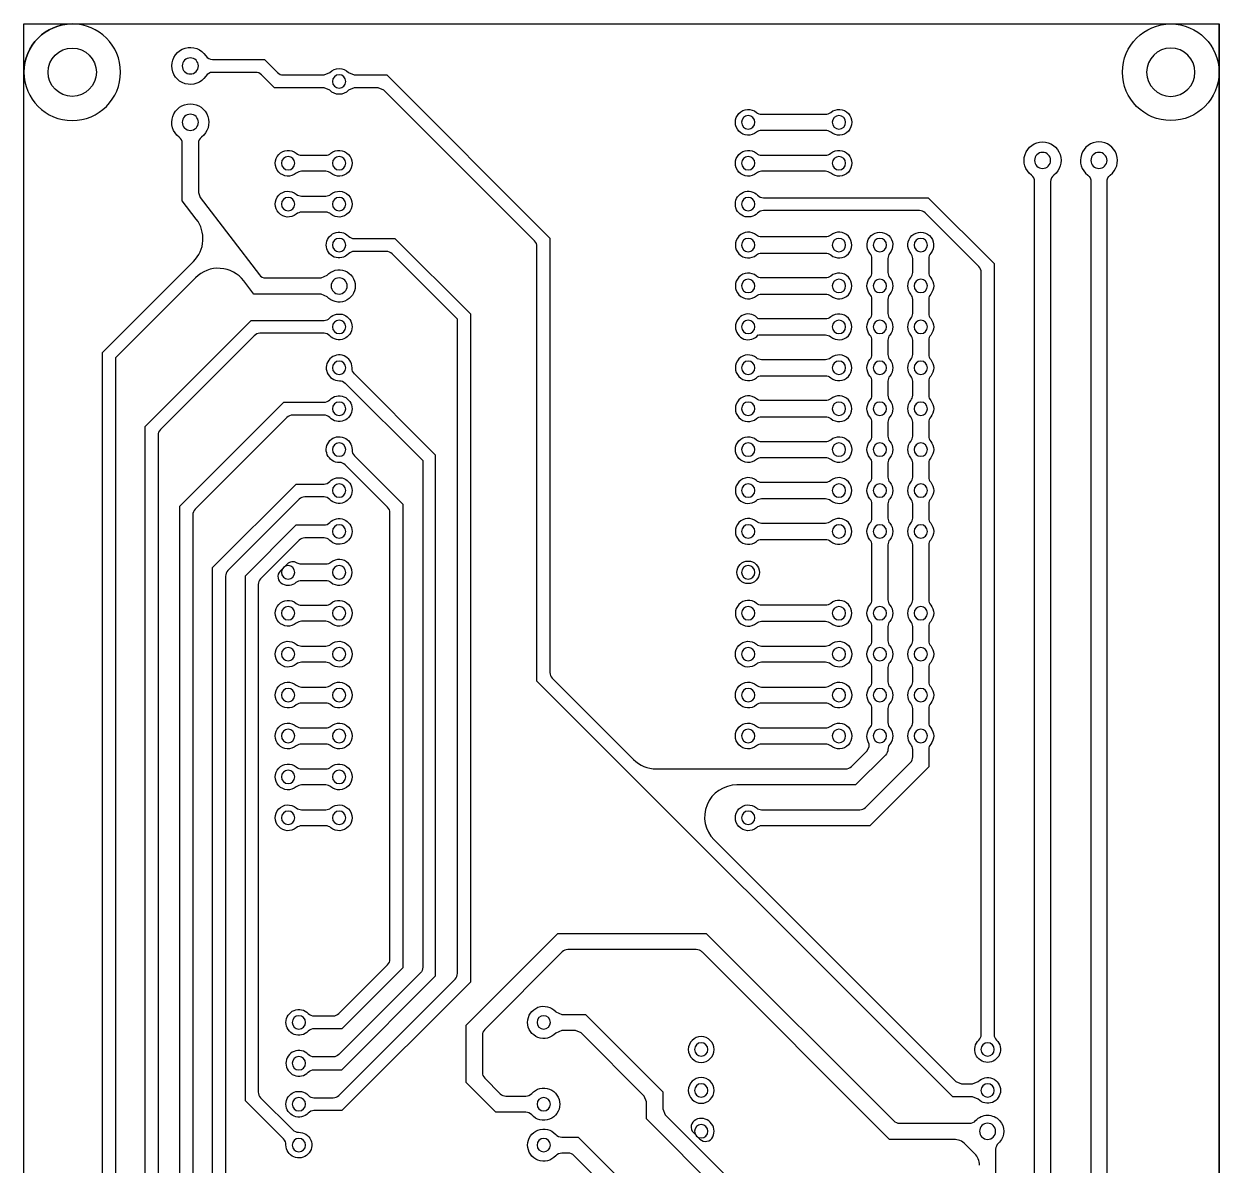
# Model space of a CAD drawing. Extents: x -87 to 75, y -128 to -16.
# Drawn here: x 0.4 to 74.6, y -86.9 to -16 of the extents above; entities that cross this region are included whole.
import ezdxf

# ---------------------------------------------------------------- set-up
doc = ezdxf.new("R2010")
doc.units = 0
doc.layers.add('MOSFET', color=7, linetype='CONTINUOUS')
doc.layers.add('MOSFET$TRACES', color=7, linetype='CONTINUOUS')

msp = doc.modelspace()

# ---------------------------------------------------------------- linework, layer by layer
at = {"layer": 'MOSFET'}
for p, q in [((0.4, -16), (74.6, -16)), ((0.4, -111), (0.4, -16)), ((3.4, -16), (71.6, -16)), ((74.6, -111), (74.6, -16)), ((74.6, -16), (74.6, -111)), ((0.4, -108), (0.4, -19)), ((74.6, -19), (74.6, -108))]:
    msp.add_line(p, q, dxfattribs=at)
at = {"layer": 'MOSFET', "extrusion": (0, 0, -1)}
msp.add_circle((-3.4, -19), 3, dxfattribs=at)
at = {"layer": 'MOSFET'}
msp.add_circle((71.6, -19), 3, dxfattribs=at)
at = {"layer": 'MOSFET', "extrusion": (0, 0, -1)}
for centre, start, end in [((-3.4, -19), 0, 90), ((-71.6, -19), 90, 180)]:
    msp.add_arc(centre, 3, start, end, dxfattribs=at)
at = {"layer": 'MOSFET$TRACES'}
for p, q in [((12.114, -18.21), (15.329, -18.21)), ((15.329, -18.21), (16.142, -19.024)), ((14.79, -19.01), (12.114, -19.01)), ((15.957, -19.97), (15.144, -19.156)), ((16.496, -19.17), (19.032, -19.17)), ((19.032, -19.17), (19.393, -19.016)), ((20.547, -19.016), (20.908, -19.17)), ((20.908, -19.17), (22.93, -19.17)), ((22.93, -19.17), (33.053, -29.293)), ((19.032, -19.97), (15.957, -19.97)), ((19.393, -20.124), (19.032, -19.97)), ((20.908, -19.97), (20.547, -20.124)), ((22.391, -19.97), (20.908, -19.97)), ((22.745, -20.116), (22.391, -19.97)), ((32.105, -29.476), (22.745, -20.116)), ((46.201, -21.61), (50.169, -21.61)), ((50.169, -22.61), (46.201, -22.61)), ((10.231, -26.979), (10.231, -23.422)), ((11.231, -23.422), (11.231, -26.469)), ((17.631, -24.15), (19.139, -24.15)), ((46.201, -24.15), (50.169, -24.15)), ((19.139, -25.15), (17.631, -25.15)), ((50.169, -25.15), (46.201, -25.15)), ((63.142, -31), (63.142, -25.787)), ((64.142, -25.787), (64.142, -31)), ((66.642, -25.787), (66.642, -97.336)), ((67.642, -97.33), (67.642, -25.787)), ((11.231, -26.469), (11.334, -26.774)), ((17.631, -26.69), (19.139, -26.69)), ((11.103, -28.115), (10.231, -26.979)), ((11.334, -26.774), (15.018, -31.574)), ((46.308, -26.79), (56.537, -26.79)), ((56.537, -26.79), (60.629, -30.882)), ((19.139, -27.69), (17.631, -27.69)), ((55.998, -27.59), (46.308, -27.59)), ((59.683, -31.067), (56.352, -27.736)), ((20.908, -29.33), (23.438, -29.33)), ((23.438, -29.33), (28.117, -34.009)), ((33.053, -29.293), (33.053, -56.264)), ((50.169, -29.23), (46.201, -29.23)), ((22.899, -30.13), (20.908, -30.13)), ((27.317, -34.341), (23.253, -30.276)), ((32.251, -56.801), (32.251, -29.83)), ((46.201, -30.23), (50.169, -30.23)), ((5.28, -36.397), (10.93, -30.747)), ((53.04, -31.439), (53.04, -30.561)), ((54.04, -30.561), (54.04, -31.439)), ((55.58, -31.439), (55.58, -30.561)), ((56.58, -30.561), (56.58, -31.439)), ((60.629, -30.882), (60.629, -78.735)), ((63.142, -97.333), (63.142, -31)), ((64.142, -31), (64.142, -97.333)), ((11.05, -31.759), (6.08, -36.728)), ((15.415, -31.77), (18.852, -31.77)), ((18.852, -31.77), (19.225, -31.603)), ((50.169, -31.77), (46.201, -31.77)), ((59.829, -78.735), (59.829, -31.421)), ((14.675, -32.77), (14.05, -31.955)), ((18.852, -32.77), (14.675, -32.77)), ((19.225, -32.937), (18.852, -32.77)), ((46.201, -32.77), (50.169, -32.77)), ((53.04, -33.979), (53.04, -33.101)), ((54.04, -33.101), (54.04, -33.979)), ((55.58, -33.979), (55.58, -33.101)), ((56.58, -33.101), (56.58, -33.979)), ((28.117, -34.009), (28.117, -75.489)), ((7.926, -40.994), (14.51, -34.41)), ((14.51, -34.41), (19.032, -34.41)), ((27.317, -74.95), (27.317, -34.341)), ((50.169, -34.31), (45.995, -34.31)), ((14.695, -35.356), (8.873, -41.179)), ((19.032, -35.21), (15.049, -35.21)), ((45.995, -35.31), (50.169, -35.31)), ((53.04, -36.519), (53.04, -35.641)), ((54.04, -35.641), (54.04, -36.519)), ((55.58, -36.519), (55.58, -35.641)), ((56.58, -35.641), (56.58, -36.519)), ((5.28, -101.604), (5.28, -36.397)), ((6.08, -36.728), (6.08, -101.272)), ((50.169, -36.85), (46.201, -36.85)), ((25.958, -42.772), (20.916, -37.73)), ((20.351, -38.296), (25.158, -43.104)), ((46.201, -37.85), (50.169, -37.85)), ((53.04, -39.059), (53.04, -38.181)), ((54.04, -38.181), (54.04, -39.059)), ((55.58, -39.059), (55.58, -38.181)), ((56.58, -38.181), (56.58, -39.059)), ((10.085, -45.947), (16.542, -39.49)), ((16.542, -39.49), (19.032, -39.49)), ((50.169, -39.39), (46.201, -39.39)), ((16.727, -40.436), (11.032, -46.132)), ((19.032, -40.29), (17.081, -40.29)), ((46.201, -40.39), (50.169, -40.39)), ((53.04, -41.599), (53.04, -40.721)), ((54.04, -40.721), (54.04, -41.599)), ((55.58, -41.599), (55.58, -40.721)), ((56.58, -40.721), (56.58, -41.599)), ((7.926, -93.777), (7.926, -40.994)), ((8.726, -41.533), (8.726, -93.238)), ((46.201, -41.93), (50.169, -41.93)), ((20.916, -42.811), (23.926, -45.82)), ((25.958, -75.108), (25.958, -42.772)), ((50.169, -42.93), (46.201, -42.93)), ((22.98, -46.005), (20.351, -43.376)), ((25.158, -43.104), (25.158, -74.569)), ((53.04, -44.139), (53.04, -43.261)), ((54.04, -43.261), (54.04, -44.139)), ((55.58, -44.139), (55.58, -43.261)), ((56.58, -43.261), (56.58, -44.139)), ((50.169, -44.47), (46.201, -44.47)), ((12.117, -49.757), (17.304, -44.57)), ((17.304, -44.57), (19.032, -44.57)), ((10.085, -90.348), (10.085, -45.947)), ((17.489, -45.516), (13.064, -49.942)), ((19.032, -45.37), (17.843, -45.37)), ((23.926, -45.82), (23.926, -74.6)), ((46.201, -45.47), (50.169, -45.47)), ((53.04, -46.679), (53.04, -45.801)), ((54.04, -45.801), (54.04, -46.679)), ((55.58, -46.679), (55.58, -45.801)), ((56.58, -45.801), (56.58, -46.679)), ((10.885, -46.486), (10.885, -89.809)), ((23.126, -74.061), (23.126, -46.359)), ((14.149, -50.265), (17.304, -47.11)), ((17.304, -47.11), (19.032, -47.11)), ((50.169, -47.01), (46.201, -47.01)), ((17.489, -48.056), (15.096, -50.45)), ((19.032, -47.91), (17.843, -47.91)), ((46.201, -48.01), (50.169, -48.01)), ((53.04, -51.759), (53.04, -48.341)), ((54.04, -48.341), (54.04, -51.759)), ((55.58, -51.759), (55.58, -48.341)), ((56.58, -48.341), (56.58, -51.759)), ((16.743, -49.542), (16.317, -49.967)), ((19.139, -49.55), (17.631, -49.55)), ((12.117, -88.443), (12.117, -49.757)), ((12.917, -50.296), (12.917, -87.904)), ((14.149, -82.855), (14.149, -50.265)), ((14.949, -50.804), (14.949, -82.316)), ((17.631, -50.55), (19.139, -50.55)), ((17.631, -52.09), (19.139, -52.09)), ((50.169, -52.09), (46.201, -52.09)), ((19.139, -53.09), (17.631, -53.09)), ((46.201, -53.09), (50.169, -53.09)), ((53.04, -54.299), (53.04, -53.421)), ((54.04, -53.421), (54.04, -54.299)), ((55.58, -54.299), (55.58, -53.421)), ((56.58, -53.421), (56.58, -54.299)), ((17.631, -54.63), (19.139, -54.63)), ((46.201, -54.63), (50.169, -54.63)), ((19.139, -55.63), (17.631, -55.63)), ((50.169, -55.63), (46.201, -55.63)), ((53.04, -56.839), (53.04, -55.961)), ((54.04, -55.961), (54.04, -56.839)), ((55.58, -56.839), (55.58, -55.961)), ((56.58, -55.961), (56.58, -56.839)), ((58.063, -82.613), (32.251, -56.801)), ((33.199, -56.618), (38.246, -61.664)), ((17.631, -57.17), (19.139, -57.17)), ((46.201, -57.17), (50.169, -57.17)), ((19.139, -58.17), (17.631, -58.17)), ((50.169, -58.17), (46.201, -58.17)), ((53.04, -59.379), (53.04, -58.501)), ((54.04, -58.501), (54.04, -59.379)), ((55.58, -59.379), (55.58, -58.501)), ((56.58, -58.501), (56.58, -59.379)), ((17.631, -59.71), (19.139, -59.71)), ((46.201, -59.71), (50.169, -59.71)), ((19.139, -60.71), (17.631, -60.71)), ((50.169, -60.71), (46.201, -60.71)), ((51.769, -62.104), (52.73, -61.143)), ((53.894, -61.394), (52.037, -63.25)), ((55.58, -61.506), (55.58, -61.041)), ((56.58, -61.041), (56.58, -62.127)), ((17.631, -62.25), (19.139, -62.25)), ((39.66, -62.25), (51.416, -62.25)), ((52.649, -64.644), (55.434, -61.859)), ((56.58, -62.127), (52.917, -65.79)), ((19.139, -63.25), (17.631, -63.25)), ((52.037, -63.25), (44.66, -63.25)), ((17.631, -64.79), (19.139, -64.79)), ((46.201, -64.79), (52.296, -64.79)), ((19.139, -65.79), (17.631, -65.79)), ((52.917, -65.79), (46.201, -65.79)), ((43.246, -66.664), (58.248, -81.667)), ((27.861, -78.161), (33.549, -72.472)), ((33.549, -72.472), (42.766, -72.472)), ((42.766, -72.472), (54.4, -84.107)), ((33.817, -73.619), (29.007, -78.429)), ((42.144, -73.472), (34.17, -73.472)), ((54.132, -85.253), (42.498, -73.619)), ((19.951, -77.444), (22.98, -74.415)), ((25.012, -74.923), (19.951, -79.984)), ((23.926, -74.6), (20.136, -78.39)), ((19.951, -82.524), (27.171, -75.304)), ((20.136, -80.93), (25.958, -75.108)), ((28.117, -75.489), (20.136, -83.47)), ((18.408, -77.59), (19.597, -77.59)), ((33.416, -77.325), (33.789, -77.492)), ((33.789, -77.492), (35.258, -77.494)), ((35.258, -77.494), (40.058, -82.293)), ((20.136, -78.39), (18.408, -78.39)), ((27.861, -81.725), (27.861, -78.161)), ((33.787, -78.492), (33.414, -78.658)), ((34.637, -78.493), (33.787, -78.492)), ((34.99, -78.64), (34.637, -78.493)), ((38.911, -82.561), (34.99, -78.64)), ((28.861, -78.782), (28.861, -81.103)), ((19.597, -80.13), (18.408, -80.13)), ((18.408, -80.93), (20.136, -80.93)), ((29.007, -81.457), (29.974, -82.424)), ((29.706, -83.57), (27.861, -81.725)), ((40.058, -82.293), (40.057, -83.367)), ((58.248, -81.667), (58.602, -81.813)), ((58.602, -81.813), (59.291, -81.813)), ((59.291, -81.813), (59.652, -81.659)), ((16.524, -85.23), (14.149, -82.855)), ((15.096, -82.67), (17.09, -84.664)), ((18.408, -82.67), (19.597, -82.67)), ((30.327, -82.57), (31.552, -82.57)), ((39.057, -82.915), (38.911, -82.561)), ((39.056, -83.988), (39.057, -82.915)), ((59.291, -82.613), (58.063, -82.613)), ((59.652, -82.767), (59.291, -82.613)), ((20.136, -83.47), (18.408, -83.47)), ((31.552, -83.57), (29.706, -83.57)), ((40.057, -83.367), (40.203, -83.721)), ((40.203, -83.721), (51.839, -95.357)), ((50.693, -95.625), (39.056, -83.988)), ((54.754, -84.253), (59.111, -84.253)), ((33.788, -85.11), (34.817, -85.11)), ((34.817, -85.11), (38.488, -88.781)), ((41.966, -84.836), (42.366, -85.236)), ((58.132, -85.253), (54.132, -85.253)), ((59.436, -86.143), (58.839, -85.546)), ((60.729, -85.871), (60.729, -87.96)), ((60.974, -85.42), (60.896, -85.498)), ((34.196, -86.11), (33.788, -86.11)), ((37.488, -89.195), (34.549, -86.257))]:
    msp.add_line(p, q, dxfattribs=at)
for centre, radius in [((3.4, -19), 1.5), ((45.37, -50.05), 0.7)]:
    msp.add_circle(centre, radius, dxfattribs=at)
at = {"layer": 'MOSFET$TRACES', "extrusion": (0, 0, -1)}
for centre, radius in [((-71.6, -19), 1.5), ((-10.731, -18.61), 0.5), ((-19.97, -19.57), 0.415), ((-10.731, -22.11), 0.5), ((-45.37, -22.11), 0.415), ((-51, -22.11), 0.415), ((-16.8, -24.65), 0.415), ((-19.97, -24.65), 0.415), ((-45.37, -24.65), 0.415), ((-51, -24.65), 0.415), ((-63.642, -24.475), 0.5), ((-67.142, -24.475), 0.5), ((-16.8, -27.19), 0.415), ((-19.97, -27.19), 0.415), ((-45.37, -27.19), 0.415), ((-19.97, -29.73), 0.415), ((-45.37, -29.73), 0.415), ((-51, -29.73), 0.415), ((-53.54, -29.73), 0.415), ((-56.08, -29.73), 0.415), ((-19.97, -32.27), 0.5), ((-45.37, -32.27), 0.415), ((-51, -32.27), 0.415), ((-53.54, -32.27), 0.415), ((-56.08, -32.27), 0.415), ((-19.97, -34.81), 0.415), ((-45.37, -34.81), 0.415), ((-51, -34.81), 0.415), ((-53.54, -34.81), 0.415), ((-56.08, -34.81), 0.415), ((-19.97, -37.35), 0.415), ((-45.37, -37.35), 0.415), ((-51, -37.35), 0.415), ((-53.54, -37.35), 0.415), ((-56.08, -37.35), 0.415), ((-19.97, -39.89), 0.415), ((-45.37, -39.89), 0.415), ((-51, -39.89), 0.415), ((-53.54, -39.89), 0.415), ((-56.08, -39.89), 0.415), ((-19.97, -42.43), 0.415), ((-45.37, -42.43), 0.415), ((-51, -42.43), 0.415), ((-53.54, -42.43), 0.415), ((-56.08, -42.43), 0.415), ((-19.97, -44.97), 0.415), ((-45.37, -44.97), 0.415), ((-51, -44.97), 0.415), ((-53.54, -44.97), 0.415), ((-56.08, -44.97), 0.415), ((-19.97, -47.51), 0.415), ((-45.37, -47.51), 0.415), ((-51, -47.51), 0.415), ((-53.54, -47.51), 0.415), ((-56.08, -47.51), 0.415), ((-16.8, -50.05), 0.415), ((-19.97, -50.05), 0.415), ((-45.37, -50.05), 0.415), ((-45.37, -50.05), 0.415), ((-16.8, -52.59), 0.415), ((-19.97, -52.59), 0.415), ((-45.37, -52.59), 0.415), ((-51, -52.59), 0.415), ((-53.54, -52.59), 0.415), ((-56.08, -52.59), 0.415), ((-16.8, -55.13), 0.415), ((-19.97, -55.13), 0.415), ((-45.37, -55.13), 0.415), ((-51, -55.13), 0.415), ((-53.54, -55.13), 0.415), ((-56.08, -55.13), 0.415), ((-16.8, -57.67), 0.415), ((-19.97, -57.67), 0.415), ((-45.37, -57.67), 0.415), ((-51, -57.67), 0.415), ((-53.54, -57.67), 0.415), ((-56.08, -57.67), 0.415), ((-16.8, -60.21), 0.415), ((-19.97, -60.21), 0.415), ((-45.37, -60.21), 0.415), ((-51, -60.21), 0.415), ((-53.54, -60.21), 0.415), ((-56.08, -60.21), 0.415), ((-16.8, -62.75), 0.415), ((-19.97, -62.75), 0.415), ((-16.8, -65.29), 0.415), ((-19.97, -65.29), 0.415), ((-45.37, -65.29), 0.415), ((-17.47, -77.99), 0.415), ((-32.67, -77.99), 0.415), ((-42.449, -79.673), 0.8), ((-42.449, -79.673), 0.415), ((-60.229, -79.673), 0.415), ((-17.47, -80.53), 0.415), ((-42.449, -82.213), 0.8), ((-42.449, -82.213), 0.415), ((-60.229, -82.213), 0.415), ((-17.47, -83.07), 0.415), ((-32.67, -83.07), 0.415), ((-42.449, -84.753), 0.415), ((-60.229, -84.753), 0.5), ((-17.47, -85.61), 0.415), ((-32.67, -85.61), 0.415)]:
    msp.add_circle(centre, radius, dxfattribs=at)
for centre, radius, start, end in [((-10.731, -18.61), 1.15, 213.05573, 146.94427), ((-19.97, -19.57), 0.8, 43.81306, 136.18694), ((-19.97, -19.57), 0.8, 223.81306, 316.18694), ((-10.731, -22.11), 1.15, 307.3052, 232.6948), ((-45.37, -22.11), 0.8, 230.28486, 129.71514), ((-51, -22.11), 0.8, 50.28486, 309.71514), ((-63.642, -24.475), 1.15, 307.3052, 232.6948), ((-16.8, -24.65), 0.8, 230.28486, 129.71514), ((-19.97, -24.65), 0.8, 50.28486, 309.71514), ((-45.37, -24.65), 0.8, 230.28486, 129.71514), ((-51, -24.65), 0.8, 50.28486, 309.71514), ((-66.142, -25.787), 0.5, 127.3052, 180), ((-68.135, -25.784), 0.493, 359.60261, 53.09219), ((-16.8, -27.19), 0.8, 230.28486, 129.71514), ((-19.97, -27.19), 0.8, 50.28486, 309.71514), ((-45.37, -27.19), 0.8, 223.81306, 136.18694), ((-19.97, -29.73), 0.8, 223.81306, 136.18694), ((-53.54, -29.73), 0.8, 320.28486, 219.71514), ((-56.08, -29.73), 0.8, 320.28486, 219.71514), ((-46.201, -28.73), 0.5, 270, 309.71514), ((-50.169, -28.73), 0.5, 230.28486, 270), ((-46.201, -30.73), 0.5, 50.28486, 90), ((-50.169, -30.73), 0.5, 90, 129.71514), ((-19.97, -32.27), 1, 41.81031, 180), ((-46.201, -31.27), 0.5, 270, 309.71514), ((-50.169, -31.27), 0.5, 230.28486, 270), ((-53.54, -32.27), 0.8, 320.28486, 39.71514), ((-53.54, -32.27), 0.8, 140.28486, 219.71514), ((-56.08, -32.27), 0.8, 320.28486, 39.71514), ((-56.08, -32.27), 0.8, 140.28486, 219.71514), ((-19.97, -32.27), 1, 180, 318.18969), ((-46.201, -33.27), 0.5, 50.28486, 90), ((-50.169, -33.27), 0.5, 90, 129.71514), ((-19.97, -34.81), 0.8, 43.81306, 180), ((-19.97, -34.81), 0.8, 180, 316.18694), ((-50.169, -33.81), 0.5, 230.28486, 270), ((-53.54, -34.81), 0.8, 320.28486, 39.71514), ((-53.54, -34.81), 0.8, 140.28486, 219.71514), ((-56.08, -34.81), 0.8, 320.28486, 39.71514), ((-56.08, -34.81), 0.8, 140.28486, 219.71514), ((-50.169, -35.81), 0.5, 90, 129.71514), ((-46.201, -36.35), 0.5, 270, 309.71514), ((-50.169, -36.35), 0.5, 230.28486, 270), ((-53.54, -37.35), 0.8, 320.28486, 39.71514), ((-53.54, -37.35), 0.8, 140.28486, 219.71514), ((-56.08, -37.35), 0.8, 320.28486, 39.71514), ((-56.08, -37.35), 0.8, 140.28486, 219.71514), ((-21.27, -37.377), 0.5, 315, 1.18694), ((-19.997, -38.65), 0.5, 88.81306, 135), ((-46.201, -38.35), 0.5, 50.28486, 90), ((-50.169, -38.35), 0.5, 90, 129.71514), ((-19.97, -39.89), 0.8, 43.81306, 316.18694), ((-46.201, -38.89), 0.5, 270, 309.71514), ((-50.169, -38.89), 0.5, 230.28486, 270), ((-53.54, -39.89), 0.8, 320.28486, 39.71514), ((-53.54, -39.89), 0.8, 140.28486, 219.71514), ((-56.08, -39.89), 0.8, 320.28486, 39.71514), ((-56.08, -39.89), 0.8, 140.28486, 219.71514), ((-46.201, -40.89), 0.5, 50.28486, 90), ((-50.169, -40.89), 0.5, 90, 129.71514), ((-45.37, -42.43), 0.8, 230.28486, 129.71514), ((-51, -42.43), 0.8, 50.28486, 309.71514), ((-19.97, -42.43), 0.8, 268.81306, 180), ((-53.54, -42.43), 0.8, 320.28486, 39.71514), ((-53.54, -42.43), 0.8, 140.28486, 219.71514), ((-56.08, -42.43), 0.8, 320.28486, 39.71514), ((-56.08, -42.43), 0.8, 140.28486, 219.71514), ((-19.97, -42.43), 0.8, 180, 181.18694), ((-19.97, -44.97), 0.8, 43.81306, 316.18694), ((-46.201, -43.97), 0.5, 270, 309.71514), ((-50.169, -43.97), 0.5, 230.28486, 270), ((-53.54, -44.97), 0.8, 320.28486, 39.71514), ((-53.54, -44.97), 0.8, 140.28486, 219.71514), ((-56.08, -44.97), 0.8, 320.28486, 39.71514), ((-56.08, -44.97), 0.8, 140.28486, 219.71514), ((-46.201, -45.97), 0.5, 50.28486, 90), ((-50.169, -45.97), 0.5, 90, 129.71514), ((-19.97, -47.51), 0.8, 43.81306, 180), ((-46.201, -46.51), 0.5, 270, 309.71514), ((-50.169, -46.51), 0.5, 230.28486, 270), ((-53.54, -47.51), 0.8, 320.28486, 39.71514), ((-53.54, -47.51), 0.8, 140.28486, 219.71514), ((-56.08, -47.51), 0.8, 320.28486, 39.71514), ((-56.08, -47.51), 0.8, 140.28486, 219.71514), ((-19.97, -47.51), 0.8, 180, 316.18694), ((-46.201, -48.51), 0.5, 50.28486, 90), ((-50.169, -48.51), 0.5, 90, 129.71514), ((-17.631, -49.05), 0.5, 270, 302.30625), ((-19.139, -49.05), 0.5, 230.28486, 270), ((-17.631, -51.05), 0.5, 50.28486, 90), ((-19.139, -51.05), 0.5, 90, 129.71514), ((-16.8, -52.59), 0.8, 230.28486, 129.71514), ((-19.97, -52.59), 0.8, 50.28486, 309.71514), ((-46.201, -51.59), 0.5, 270, 309.71514), ((-50.169, -51.59), 0.5, 230.28486, 270), ((-53.54, -52.59), 0.8, 320.28486, 39.71514), ((-53.54, -52.59), 0.8, 140.28486, 219.71514), ((-56.08, -52.59), 0.8, 320.28486, 39.71514), ((-56.08, -52.59), 0.8, 140.28486, 219.71514), ((-46.201, -53.59), 0.5, 50.28486, 90), ((-50.169, -53.59), 0.5, 90, 129.71514), ((-16.8, -55.13), 0.8, 230.28486, 129.71514), ((-19.97, -55.13), 0.8, 50.28486, 309.71514), ((-45.37, -55.13), 0.8, 230.28486, 129.71514), ((-51, -55.13), 0.8, 50.28486, 309.71514), ((-53.54, -55.13), 0.8, 320.28486, 39.71514), ((-53.54, -55.13), 0.8, 140.28486, 219.71514), ((-56.08, -55.13), 0.8, 320.28486, 39.71514), ((-56.08, -55.13), 0.8, 140.28486, 219.71514), ((-16.8, -57.67), 0.8, 230.28486, 129.71514), ((-19.97, -57.67), 0.8, 50.28486, 309.71514), ((-45.37, -57.67), 0.8, 230.28486, 129.71514), ((-51, -57.67), 0.8, 50.28486, 309.71514), ((-53.54, -57.67), 0.8, 320.28486, 39.71514), ((-53.54, -57.67), 0.8, 140.28486, 219.71514), ((-56.08, -57.67), 0.8, 320.28486, 39.71514), ((-56.08, -57.67), 0.8, 140.28486, 219.71514), ((-16.8, -60.21), 0.8, 230.28486, 129.71514), ((-19.97, -60.21), 0.8, 50.28486, 309.71514), ((-45.37, -60.21), 0.8, 230.28486, 129.71514), ((-51, -60.21), 0.8, 50.28486, 309.71514), ((-53.54, -60.21), 0.8, 333.52555, 39.71514), ((-53.54, -60.21), 0.8, 140.28486, 219.69534), ((-56.08, -60.21), 0.8, 320.28486, 39.71514), ((-56.08, -60.21), 0.8, 140.28486, 219.71514), ((-53.539, -61.039), 0.501, 180.07938, 225), ((-16.8, -62.75), 0.8, 230.28486, 129.71514), ((-19.97, -62.75), 0.8, 50.28486, 309.71514), ((-16.8, -65.29), 0.8, 230.28486, 129.71514), ((-19.97, -65.29), 0.8, 50.28486, 309.71514), ((-45.37, -65.29), 0.8, 230.28486, 129.71514), ((-24.658, -74.569), 0.5, 180, 225), ((-17.47, -77.99), 0.8, 223.81306, 136.18694), ((-32.67, -77.99), 1, 221.89998, 138.27935), ((-60.229, -79.673), 0.8, 133.81306, 46.18694), ((-18.408, -79.63), 0.5, 270, 316.18694), ((-19.597, -79.63), 0.5, 225, 270), ((-18.408, -81.43), 0.5, 43.81306, 90), ((-60.229, -82.213), 0.8, 43.81306, 316.18694), ((-17.47, -83.07), 0.8, 223.81306, 136.18694), ((-32.67, -83.07), 1, 41.81031, 318.18969), ((-60.229, -84.753), 1, 41.81031, 138.18969), ((-32.67, -85.61), 1, 221.81031, 138.18969), ((-60.229, -84.753), 1, 138.18969, 221.81031), ((-17.47, -85.61), 0.8, 88.81306, 1.18694)]:
    msp.add_arc(centre, radius, start, end, dxfattribs=at)
at = {"layer": 'MOSFET$TRACES'}
for centre, radius, start, end in [((12.114, -17.71), 0.5, 213.05573, 270), ((12.114, -19.51), 0.5, 90, 146.94427), ((14.79, -19.51), 0.5, 45, 90), ((16.496, -18.67), 0.5, 225, 270), ((46.201, -21.11), 0.5, 230.28486, 270), ((50.169, -21.11), 0.5, 270, 309.71514), ((46.201, -23.11), 0.5, 90, 129.71514), ((50.169, -23.11), 0.5, 50.28486, 90), ((9.731, -23.422), 0.5, 0, 52.6948), ((11.731, -23.422), 0.5, 127.3052, 180), ((67.142, -24.475), 1.15, 307.3052, 232.6948), ((17.631, -23.65), 0.5, 230.28486, 270), ((19.139, -23.65), 0.5, 270, 309.71514), ((46.201, -23.65), 0.5, 230.28486, 270), ((50.169, -23.65), 0.5, 270, 309.71514), ((17.631, -25.65), 0.5, 90, 129.71514), ((19.139, -25.65), 0.5, 50.28486, 90), ((46.201, -25.65), 0.5, 90, 129.71514), ((50.169, -25.65), 0.5, 50.28486, 90), ((62.643, -25.787), 0.5, 359.97363, 52.72117), ((64.642, -25.787), 0.5, 127.3052, 180), ((17.631, -26.19), 0.5, 230.28486, 270), ((19.139, -26.19), 0.5, 270, 309.71514), ((46.308, -26.29), 0.5, 223.81306, 270), ((9.516, -29.332), 2, 315, 37.50414), ((17.631, -28.19), 0.5, 90, 129.71514), ((19.139, -28.19), 0.5, 50.28486, 90), ((46.308, -28.09), 0.5, 90, 136.18694), ((55.998, -28.09), 0.5, 45, 90), ((45.37, -29.73), 0.8, 50.28486, 309.71514), ((51, -29.73), 0.8, 230.28486, 129.71514), ((20.908, -28.83), 0.5, 223.81306, 270), ((31.751, -29.83), 0.5, 360, 45), ((20.908, -30.63), 0.5, 90, 136.18694), ((22.899, -30.63), 0.5, 45, 90), ((52.54, -30.561), 0.5, 360, 39.71514), ((54.54, -30.561), 0.5, 140.28486, 180), ((55.08, -30.561), 0.5, 360, 39.71514), ((57.08, -30.561), 0.5, 140.28486, 180), ((59.329, -31.421), 0.5, 360, 45), ((12.464, -33.173), 2, 37.50414, 135), ((15.407, -31.286), 0.484, 216.56293, 270.94121), ((45.37, -32.27), 0.8, 50.28486, 309.71514), ((51, -32.27), 0.8, 230.28486, 129.71514), ((52.54, -31.439), 0.5, 320.28486, 360), ((54.54, -31.439), 0.5, 180, 219.71514), ((55.08, -31.439), 0.5, 320.28486, 360), ((57.08, -31.439), 0.5, 180, 219.71514), ((52.54, -33.101), 0.5, 360, 39.71514), ((54.54, -33.101), 0.5, 140.28486, 180), ((55.08, -33.101), 0.5, 360, 39.71514), ((57.08, -33.101), 0.5, 140.28486, 180), ((45.37, -34.81), 0.8, 38.68219, 321.31781), ((51, -34.81), 0.8, 230.28486, 129.71514), ((52.54, -33.979), 0.5, 320.28486, 360), ((54.54, -33.979), 0.5, 180, 219.71514), ((55.08, -33.979), 0.5, 320.28486, 360), ((57.08, -33.979), 0.5, 180, 219.71514), ((19.032, -33.91), 0.5, 270, 316.18694), ((15.049, -35.71), 0.5, 90, 135), ((19.032, -35.71), 0.5, 43.81306, 90), ((52.54, -35.641), 0.5, 360, 39.71514), ((54.54, -35.641), 0.5, 140.28486, 180), ((55.08, -35.641), 0.5, 360, 39.71514), ((57.08, -35.641), 0.5, 140.28486, 180), ((19.97, -37.35), 0.8, 360, 271.18694), ((45.37, -37.35), 0.8, 50.28486, 309.71514), ((51, -37.35), 0.8, 230.28486, 129.71514), ((52.54, -36.519), 0.5, 320.28486, 360), ((54.54, -36.519), 0.5, 180, 219.71514), ((55.08, -36.519), 0.5, 320.28486, 0), ((57.08, -36.519), 0.5, 180, 219.71514), ((19.97, -37.35), 0.8, 358.81306, 0), ((52.54, -38.181), 0.5, 0, 39.71514), ((54.54, -38.181), 0.5, 140.28486, 180), ((55.08, -38.181), 0.5, 360, 39.71514), ((57.08, -38.181), 0.5, 140.28486, 180), ((45.37, -39.89), 0.8, 50.28486, 309.71514), ((51, -39.89), 0.8, 230.28486, 129.71514), ((52.54, -39.059), 0.5, 320.28486, 0), ((54.54, -39.059), 0.5, 180, 219.71514), ((55.08, -39.059), 0.5, 320.28486, 360), ((57.08, -39.059), 0.5, 180, 219.71514), ((19.032, -38.99), 0.5, 270, 316.18694), ((17.081, -40.79), 0.5, 90, 135), ((19.032, -40.79), 0.5, 43.81306, 90), ((52.54, -40.721), 0.5, 360, 39.71514), ((54.54, -40.721), 0.5, 140.28486, 180), ((55.08, -40.721), 0.5, 0, 39.71514), ((57.08, -40.721), 0.5, 140.28486, 180), ((9.226, -41.533), 0.5, 135, 180), ((46.201, -41.43), 0.5, 230.28486, 270), ((50.169, -41.43), 0.5, 270, 309.71514), ((52.54, -41.599), 0.5, 320.28486, 0), ((54.54, -41.599), 0.5, 180, 219.71514), ((55.08, -41.599), 0.5, 320.28486, 0), ((57.08, -41.599), 0.5, 180, 219.71514), ((21.27, -42.457), 0.5, 178.81306, 225), ((46.201, -43.43), 0.5, 90, 129.71514), ((50.169, -43.43), 0.5, 50.28486, 90), ((52.54, -43.261), 0.5, 360, 39.71514), ((54.54, -43.261), 0.5, 140.28486, 180), ((55.08, -43.261), 0.5, 360, 39.71514), ((57.08, -43.261), 0.5, 140.28486, 180), ((19.997, -43.73), 0.5, 45, 91.18694), ((19.032, -44.07), 0.5, 270, 316.18694), ((45.37, -44.97), 0.8, 50.28486, 309.71514), ((51, -44.97), 0.8, 230.28486, 129.71514), ((52.54, -44.139), 0.5, 320.28486, 360), ((54.54, -44.139), 0.5, 180, 219.71514), ((55.08, -44.139), 0.5, 320.28486, 360), ((57.08, -44.139), 0.5, 180, 219.71514), ((17.843, -45.87), 0.5, 90, 135), ((19.032, -45.87), 0.5, 43.81306, 90), ((52.54, -45.801), 0.5, 360, 39.71514), ((54.54, -45.801), 0.5, 140.28486, 180), ((55.08, -45.801), 0.5, 360, 39.71514), ((57.08, -45.801), 0.5, 140.28486, 180), ((11.385, -46.486), 0.5, 135, 180), ((22.626, -46.359), 0.5, 0, 45), ((45.37, -47.51), 0.8, 50.28486, 309.71514), ((51, -47.51), 0.8, 230.28486, 129.71514), ((52.54, -46.679), 0.5, 320.28486, 0), ((54.54, -46.679), 0.5, 180, 219.71514), ((55.08, -46.679), 0.5, 320.28486, 360), ((57.08, -46.679), 0.5, 180, 219.71514), ((19.032, -46.61), 0.5, 270, 316.18694), ((17.843, -48.41), 0.5, 90, 135), ((19.032, -48.41), 0.5, 43.81306, 90), ((52.54, -48.341), 0.5, 360, 39.71514), ((54.54, -48.341), 0.5, 140.28486, 180), ((55.08, -48.341), 0.5, 360, 39.71514), ((57.08, -48.341), 0.5, 140.28486, 180), ((17.096, -49.895), 0.5, 57.69375, 135), ((19.97, -50.05), 0.8, 230.28486, 129.71514), ((13.417, -50.296), 0.5, 135, 180), ((15.449, -50.804), 0.5, 135, 180), ((16.671, -50.321), 0.5, 135, 244.47122), ((16.8, -50.05), 0.8, 244.47122, 309.71514), ((45.37, -52.59), 0.8, 50.28486, 309.71514), ((51, -52.59), 0.8, 230.28486, 129.71514), ((52.54, -51.759), 0.5, 320.28486, 360), ((54.54, -51.759), 0.5, 180, 219.71514), ((55.08, -51.759), 0.5, 320.28486, 360), ((57.08, -51.759), 0.5, 180, 219.71514), ((17.631, -51.59), 0.5, 230.28486, 270), ((19.139, -51.59), 0.5, 270, 309.71514), ((17.631, -53.59), 0.5, 90, 129.71514), ((19.139, -53.59), 0.5, 50.28486, 90), ((52.54, -53.421), 0.5, 360, 39.71514), ((54.54, -53.421), 0.5, 140.28486, 180), ((55.08, -53.421), 0.5, 360, 39.71514), ((57.08, -53.421), 0.5, 140.28486, 180), ((17.631, -54.13), 0.5, 230.28486, 270), ((19.139, -54.13), 0.5, 270, 309.71514), ((46.201, -54.13), 0.5, 230.28486, 270), ((50.169, -54.13), 0.5, 270, 309.71514), ((52.54, -54.299), 0.5, 320.28486, 360), ((54.54, -54.299), 0.5, 180, 219.71514), ((55.08, -54.299), 0.5, 320.28486, 360), ((57.08, -54.299), 0.5, 180, 219.71514), ((17.631, -56.13), 0.5, 90, 129.71514), ((19.139, -56.13), 0.5, 50.28486, 90), ((46.201, -56.13), 0.5, 90, 129.71514), ((50.169, -56.13), 0.5, 50.28486, 90), ((52.54, -55.961), 0.5, 0, 39.71514), ((54.54, -55.961), 0.5, 140.28486, 180), ((55.08, -55.961), 0.5, 360, 39.71514), ((57.08, -55.961), 0.5, 140.28486, 180), ((33.553, -56.264), 0.5, 180, 225), ((17.631, -56.67), 0.5, 230.28486, 270), ((19.139, -56.67), 0.5, 270, 309.71514), ((46.201, -56.67), 0.5, 230.28486, 270), ((50.169, -56.67), 0.5, 270, 309.71514), ((52.54, -56.839), 0.5, 320.28486, 0), ((54.54, -56.839), 0.5, 180, 219.71514), ((55.08, -56.839), 0.5, 320.28486, 360), ((57.08, -56.839), 0.5, 180, 219.71514), ((17.631, -58.67), 0.5, 90, 129.71514), ((19.139, -58.67), 0.5, 50.28486, 90), ((46.201, -58.67), 0.5, 90, 129.71514), ((50.169, -58.67), 0.5, 50.28486, 90), ((52.54, -58.501), 0.5, 360, 39.71514), ((54.54, -58.501), 0.5, 140.28486, 180), ((55.08, -58.501), 0.5, 360, 39.71514), ((57.08, -58.501), 0.5, 140.28486, 180), ((17.631, -59.21), 0.5, 230.28486, 270), ((19.139, -59.21), 0.5, 270, 309.71514), ((46.201, -59.21), 0.5, 230.28486, 270), ((50.169, -59.21), 0.5, 270, 309.71514), ((52.54, -59.379), 0.5, 320.28486, 360), ((54.54, -59.379), 0.5, 180, 219.71514), ((55.08, -59.379), 0.5, 320.28486, 360), ((57.08, -59.379), 0.5, 180, 219.71514), ((17.631, -61.21), 0.5, 90, 129.71514), ((19.139, -61.21), 0.5, 50.28486, 90), ((46.201, -61.21), 0.5, 90, 129.71514), ((50.169, -61.21), 0.5, 50.28486, 90), ((52.376, -60.79), 0.5, 315, 26.47445), ((54.54, -61.04), 0.5, 140.30466, 179.97273), ((55.08, -61.041), 0.5, 360, 39.71514), ((57.08, -61.041), 0.5, 140.28486, 180), ((55.08, -61.506), 0.5, 315, 360), ((17.631, -61.75), 0.5, 230.28486, 270), ((19.139, -61.75), 0.5, 270, 309.71514), ((39.633, -60.316), 1.935, 224.19698, 270.80302), ((51.416, -61.75), 0.5, 270, 315), ((17.631, -63.75), 0.5, 90, 129.71514), ((19.139, -63.75), 0.5, 50.28486, 90), ((44.66, -65.25), 2, 90, 225), ((17.631, -64.29), 0.5, 230.28486, 270), ((19.139, -64.29), 0.5, 270, 309.71514), ((46.201, -64.29), 0.5, 230.28486, 270), ((52.296, -64.29), 0.5, 270, 315), ((17.631, -66.29), 0.5, 90, 129.71514), ((19.139, -66.29), 0.5, 50.28486, 90), ((46.201, -66.29), 0.5, 90, 129.71514), ((22.626, -74.061), 0.5, 315, 360), ((34.17, -73.972), 0.5, 90, 135), ((42.144, -73.972), 0.5, 45, 90), ((26.817, -74.95), 0.5, 315, 0), ((18.408, -77.09), 0.5, 223.81306, 270), ((19.597, -77.09), 0.5, 270, 315), ((18.408, -78.89), 0.5, 90, 136.18694), ((29.361, -78.782), 0.5, 135, 180), ((59.329, -78.735), 0.5, 313.81306, 360), ((61.129, -78.735), 0.5, 180, 226.18694), ((17.47, -80.53), 0.8, 43.81306, 316.18694), ((29.361, -81.103), 0.5, 180, 225), ((15.449, -82.316), 0.5, 180, 225), ((18.408, -82.17), 0.5, 223.81306, 270), ((19.597, -82.17), 0.5, 270, 315), ((30.327, -82.07), 0.5, 225, 270), ((31.552, -82.07), 0.5, 270, 318.18969), ((18.408, -83.97), 0.5, 90, 136.18694), ((31.552, -84.07), 0.5, 41.81031, 90), ((42.32, -84.482), 0.5, 115.52876, 225), ((42.449, -84.753), 0.8, 334.47124, 115.52876), ((54.754, -83.753), 0.5, 225, 270), ((59.111, -83.753), 0.5, 270, 318.18969), ((16.17, -85.583), 0.5, 358.81306, 45), ((17.443, -84.31), 0.5, 225, 271.18694), ((33.788, -84.61), 0.5, 221.81031, 270), ((42.72, -84.882), 0.5, 225, 334.47124), ((58.132, -86.253), 1, 45, 90), ((61.229, -85.871), 0.5, 131.81031, 180), ((33.788, -86.61), 0.5, 90, 138.18969), ((34.196, -86.61), 0.5, 45, 90), ((58.729, -86.85), 1, 0, 45)]:
    msp.add_arc(centre, radius, start, end, dxfattribs=at)

doc.saveas('drawing.dxf')
